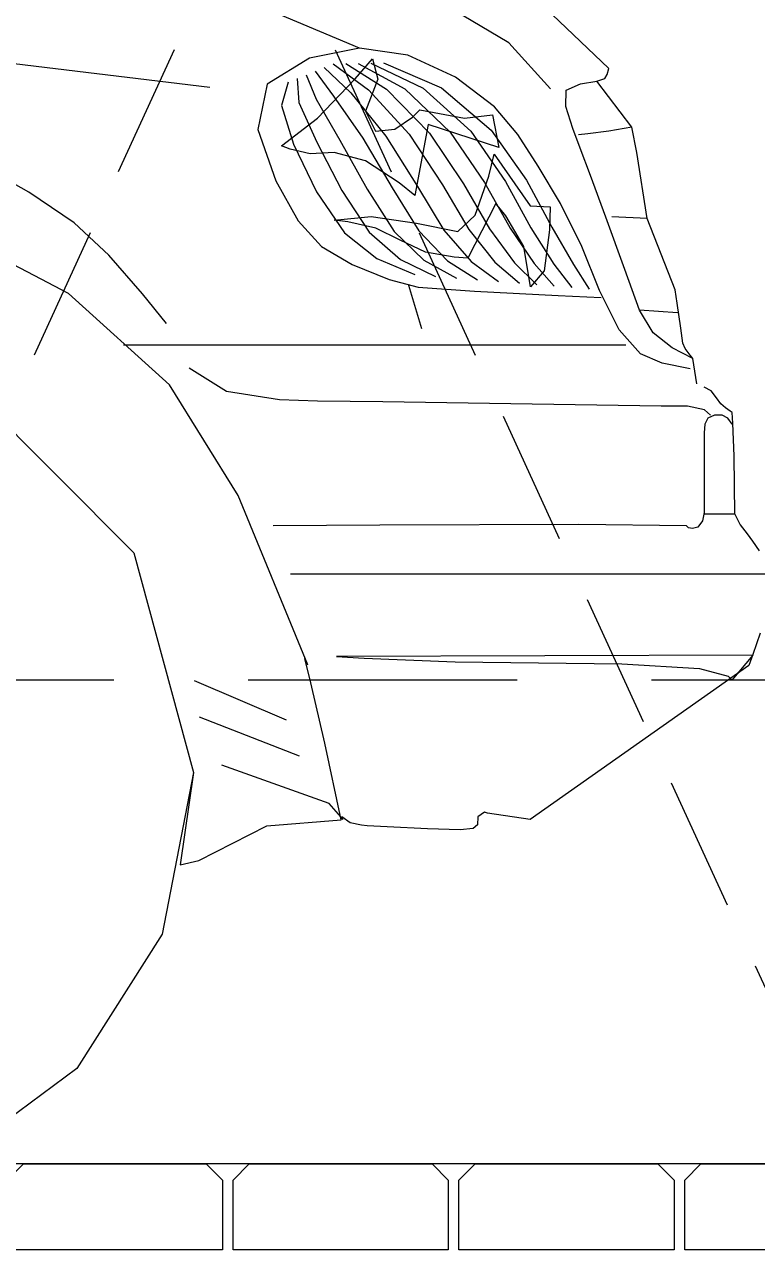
# Model space of a CAD drawing. Header units: millimetres. Extents: x -6181 to 191287, y -8583 to 23546.
# Drawn here: x 9626 to 10307, y -90 to 1060 of the extents above; entities that cross this region are included whole.
import ezdxf
from ezdxf.xclip import XClip

# ---------------------------------------------------------------- set-up
doc = ezdxf.new("R2010")
doc.units = ezdxf.units.MM
doc.header["$MEASUREMENT"] = 0
doc.header["$XCLIPFRAME"] = 0
doc.linetypes.add('1735-DT-5BR-SEC_AA$0$DASHED', pattern=[0.75, 0.5, -0.25])
doc.linetypes.add('DASHED', pattern=[0.75, 0.5, -0.25])
for name, color, linetype, lineweight in [('05--LEADER', 11, 'Continuous', 20), ('07--DIM-2', 2, 'Continuous', 25), ('1735-DT-5BR-SEC_AA$0$06--LINE-0', 8, 'Continuous', 13), ('1735-DT-5BR-SEC_AA$0$Q--BLOCPAVING', 9, 'Continuous', 18), ('1735-DT-5BR-SEC_AA$0$W--ELV-1', 250, '1735-DT-5BR-SEC_AA$0$DASHED', 9), ('1735-DT-5BR-SEC_AA$0$Z--CAR', 251, 'Continuous', 9), ('1735-DT-5BR-SEC_AA$0$Z--WIPEOUT', 255, 'Continuous', 5), ('W--ELV-1', 250, 'DASHED', 9), ('Z--CAR', 251, 'Continuous', 9), ('Z--WIPEOUT', 255, 'Continuous', 5)]:
    doc.layers.add(name, color=color, linetype=linetype, lineweight=lineweight)
doc.styles.add('ISO', font='isocp2.shx', dxfattribs={"width": 0.8})
doc.dimstyles.new('1-100_AR', dxfattribs={"dimtxt": 200, "dimasz": 100, "dimexe": 100, "dimexo": 100, "dimgap": 0, "dimtad": 0, "dimdec": 0, "dimzin": 12, "dimdsep": 46, "dimtxsty": 'ISO', "dimblk": 'ARCHTICK', "dimcen": 100, "dimdle": 100, "dimclrd": 8, "dimclre": 9, "dimclrt": 2, "dimadec": 0, "dimazin": 0, "dimtfac": 1, "dimtdec": 0, "dimtmove": 0, "dimatfit": 2, "dimldrblk": 'ARCHTICK', "dimfxl": 1, "dimtvp": 0.75, "dimtolj": 1, "dimtzin": 12, "dimlwd": 9, "dimlwe": 9, "dimarcsym": 0})

# ---------------------------------------------------------------- blocks, each defined once
blk = doc.blocks.new('A$C0A892E0C')
blk.add_wipeout([(-53.075, 0.002), (-59.387, 0.002), (-61.518, 1.586), (-62.937, 3.816), (-63.235, 4.965), (-64.672, 5.612), (-67.98, 5.555), (-69.037, 5.715), (-72.39, 8.03), (-72.793, 8.631), (-73.007, 9.673), (-72.434, 10.78), (-72.357, 12.492), (-71.738, 13.364), (-71.442, 14.504), (-70.978, 15.686), (-70.725, 17.205), (-70.345, 18.175), (-68.932, 19.524), (-65.439, 20.652), (-56.997, 22.525), (-52.586, 23.364), (-50.435, 23.638), (-47.938, 23.95), (-47.843, 24.381), (-47.816, 24.907), (-47.768, 25.09), (-47.683, 25.102), (-47.298, 24.799), (-47.193, 24.896), (-46.991, 24.956), (-46.649, 24.967), (-41.09, 28.539), (-36.335, 31.507), (-34.389, 32.482), (-29.685, 33.635), (-25.443, 34.43), (-12.849, 35.128), (-6.207, 35.16), (0.656, 34.96), (3.027, 34.842), (6.201, 33.998), (9.295, 33.214), (10.17, 32.869), (10.788, 32.303), (13.069, 29.102), (15.396, 24.277), (16.711, 21.226), (16.928, 19.589), (17.284, 12.261), (17.924, 10.985), (18.511, 10.333), (18.564, 10.1), (17.613, 7.545), (16.084, 6.401), (11.204, 5.352), (9.902, 5.23), (6.727, 3.885), (6.727, 3.885), (5.34, 1.634), (3.153, 0), (-3.153, 0), (-5.287, 1.586), (-6.706, 3.816), (-8.422, 4.492), (-10.39, 4.437), (-13.604, 4.527), (-14.762, 4.656), (-16.892, 5.319), (-43.877, 5.073), (-48.988, 5.223), (-49.504, 3.885), (-50.891, 1.634)]).dxf.layer = 'Z--WIPEOUT'
at = {"flags": 128}
for points in [[(-70.345, 18.175), (-68.932, 19.524)], [(-66.209, 18.513), (-64.131, 19.395)], [(-68.687, 18.6), (-67.615, 19.237)], [(-69.375, 17.838), (-68.687, 18.6)], [(-67.009, 18.395), (-66.209, 18.513)], [(-66.209, 18.513), (-65.378, 18.35)], [(-67.798, 18.034), (-67.009, 18.395)], [(-66.605, 18.269), (-67.567, 17.857)], [(-66.397, 18.265), (-67.264, 17.848)], [(-66.188, 18.261), (-66.961, 17.84)], [(-65.98, 18.258), (-66.658, 17.832)], [(-66.424, 18.337), (-66.511, 17.997)], [(-66.136, 18.004), (-66.424, 18.337)], [(-65.771, 18.254), (-66.356, 17.823)], [(-65.378, 18.35), (-64.678, 17.916)], [(-63.725, 17.861), (-60.481, 18.253)], [(-70.319, 18.075), (-70.345, 18.175)], [(-70.275, 18.011), (-70.319, 18.075)], [(-65.622, 18.193), (-66.067, 17.771)], [(-65.472, 18.132), (-65.778, 17.719)], [(-65.323, 18.071), (-65.489, 17.667)], [(-70.725, 17.205), (-70.143, 17.966)], [(-70.143, 17.966), (-70.275, 18.011)], [(-69.874, 17.922), (-70.143, 17.966)], [(-69.638, 17.815), (-69.874, 17.922)], [(-68.446, 17.542), (-67.798, 18.034)], [(-67.567, 17.857), (-68.395, 17.151)], [(-67.264, 17.848), (-68.054, 17.135)], [(-66.961, 17.84), (-67.712, 17.12)], [(-66.511, 17.997), (-66.306, 17.47)], [(-65.512, 17.351), (-66.136, 18.004)], [(-65.173, 18.01), (-65.2, 17.615)], [(-65.024, 17.949), (-64.912, 17.563)], [(-64.678, 17.916), (-64.521, 17.163)], [(-69.629, 17.547), (-69.638, 17.815)], [(-66.658, 17.832), (-67.371, 17.104)], [(-66.356, 17.823), (-67.03, 17.088)], [(-66.067, 17.771), (-66.647, 17.055)], [(-65.778, 17.719), (-66.264, 17.022)], [(-65.489, 17.667), (-65.881, 16.988)], [(-69.747, 17.182), (-69.629, 17.547)], [(-68.835, 17.084), (-68.446, 17.542)], [(-67.21, 17.492), (-67.948, 17.355)], [(-67.086, 17.37), (-67.21, 17.492)], [(-66.306, 17.47), (-66.472, 17.137)], [(-65.2, 17.615), (-65.498, 16.955)], [(-64.912, 17.563), (-65.114, 16.922)], [(-68.413, 17.41), (-68.522, 16.863)], [(-68.522, 16.863), (-67.347, 17.246)], [(-67.948, 17.355), (-68.413, 17.41)], [(-67.347, 17.246), (-67.128, 16.071)], [(-66.797, 17.168), (-67.086, 17.37)], [(-64.915, 16.891), (-65.512, 17.351)], [(-70.809, 16.783), (-70.725, 17.205)], [(-70.725, 17.205), (-70.345, 17.134)], [(-70.345, 17.134), (-69.993, 17.092)], [(-69.993, 17.092), (-69.839, 17.078)], [(-69.866, 16.854), (-69.747, 17.182)], [(-69.17, 16.558), (-68.835, 17.084)], [(-68.395, 17.151), (-68.98, 16.322)], [(-68.054, 17.135), (-68.631, 16.302)], [(-67.712, 17.12), (-68.283, 16.283)], [(-67.371, 17.104), (-67.935, 16.264)], [(-67.03, 17.088), (-67.586, 16.245)], [(-66.647, 17.055), (-67.169, 16.221)], [(-66.472, 17.137), (-66.797, 17.168)], [(-66.264, 17.022), (-66.751, 16.198)], [(-64.521, 17.163), (-64.823, 16.312)], [(-70.039, 16.399), (-69.866, 16.854)], [(-65.881, 16.988), (-66.333, 16.175)], [(-65.498, 16.955), (-65.915, 16.152)], [(-65.114, 16.922), (-65.497, 16.129)], [(-65.392, 16.761), (-65.056, 16.838)], [(-65.056, 16.838), (-64.915, 16.891)], [(-70.978, 15.686), (-70.809, 16.783)], [(-68.44, 16.754), (-69.04, 15.9)], [(-68.351, 16.391), (-68.44, 16.754)], [(-66.866, 16.279), (-66.306, 16.646)], [(-66.306, 16.646), (-65.789, 16.781)], [(-65.789, 16.781), (-65.392, 16.761)], [(-69.543, 15.939), (-69.17, 16.558)], [(-60.722, 16.124), (-59.992, 16.534)], [(-70.294, 15.709), (-70.039, 16.399)], [(-68.98, 16.322), (-69.396, 15.544)], [(-68.631, 16.302), (-69.052, 15.535)], [(-68.283, 16.283), (-68.708, 15.526)], [(-67.935, 16.264), (-68.364, 15.516)], [(-68.128, 15.742), (-68.351, 16.391)], [(-67.586, 16.245), (-68.02, 15.507)], [(-67.169, 16.221), (-67.608, 15.495)], [(-66.751, 16.198), (-67.195, 15.484)], [(-67.128, 16.071), (-66.866, 16.279)], [(-64.823, 16.312), (-65.19, 15.65)], [(-66.333, 16.175), (-66.782, 15.473)], [(-65.915, 16.152), (-66.37, 15.461)], [(-65.497, 16.129), (-65.957, 15.45)], [(-61.477, 15.614), (-60.722, 16.124)], [(-69.898, 15.223), (-69.543, 15.939)], [(-69.04, 15.9), (-69.369, 15.88)], [(-69.369, 15.88), (-69.358, 15.498)], [(-68.636, 15.732), (-68.467, 15.934)], [(-68.467, 15.934), (-68.003, 15.032)], [(-71.442, 14.504), (-70.978, 15.686)], [(-70.978, 15.686), (-70.394, 15.716)], [(-70.607, 14.844), (-70.294, 15.709)], [(-68.933, 15.223), (-68.636, 15.732)], [(-67.839, 15.47), (-68.128, 15.742)], [(-67.156, 15.611), (-67.839, 15.47)], [(-66.4, 15.721), (-67.156, 15.611)], [(-66.477, 15.525), (-66.012, 15.63)], [(-65.789, 15.661), (-66.4, 15.721)], [(-66.012, 15.63), (-65.789, 15.661)], [(-65.19, 15.65), (-65.576, 15.221)], [(-62.051, 15.079), (-61.477, 15.614)], [(-61.382, 14.445), (-59.203, 15.582)], [(-69.396, 15.544), (-69.758, 14.922)], [(-69.052, 15.535), (-69.431, 14.932)], [(-69.358, 15.498), (-69.274, 14.821)], [(-68.708, 15.526), (-69.105, 14.942)], [(-68.364, 15.516), (-68.779, 14.952)], [(-68.02, 15.507), (-68.452, 14.962)], [(-67.608, 15.495), (-68.061, 14.974)], [(-67.195, 15.484), (-67.669, 14.986)], [(-66.782, 15.473), (-67.277, 14.998)], [(-66.37, 15.461), (-66.886, 15.01)], [(-66.881, 15.326), (-66.477, 15.525)], [(-65.957, 15.45), (-66.494, 15.022)], [(-70.187, 14.491), (-69.898, 15.223)], [(-69.045, 14.553), (-68.933, 15.223)], [(-67.301, 15.129), (-66.881, 15.326)], [(-65.576, 15.221), (-66.086, 14.924)], [(-68.061, 14.974), (-68.513, 14.641)], [(-67.669, 14.986), (-68.165, 14.67)], [(-68.003, 15.032), (-67.777, 15.048)], [(-67.277, 14.998), (-67.818, 14.698)], [(-67.777, 15.048), (-67.301, 15.129)], [(-66.886, 15.01), (-67.471, 14.727)], [(-66.494, 15.022), (-67.124, 14.756)], [(-62.608, 14.437), (-62.051, 15.079)], [(-70.852, 14.166), (-70.607, 14.844)], [(-69.758, 14.922), (-70.017, 14.517)], [(-69.431, 14.932), (-69.728, 14.541)], [(-69.105, 14.942), (-69.438, 14.565)], [(-69.274, 14.821), (-69.045, 14.553)], [(-68.779, 14.952), (-69.149, 14.589)], [(-68.452, 14.962), (-68.86, 14.613)], [(-66.086, 14.924), (-66.699, 14.674)], [(-67.244, 13.856), (-67.028, 14.576)], [(-66.699, 14.674), (-67.18, 14.546)], [(-71.475, 14.284), (-71.442, 14.504)], [(-70.514, 13.839), (-70.187, 14.491)], [(-69.506, 14.412), (-70.219, 14.377)], [(-68.118, 14.484), (-69.506, 14.412)], [(-67.18, 14.546), (-68.118, 14.484)], [(-63.057, 12.929), (-61.382, 14.445)], [(-63.007, 13.947), (-62.608, 14.437)], [(-71.536, 13.866), (-71.475, 14.284)], [(-71.485, 14.124), (-70.852, 14.166)], [(-71.081, 13.79), (-70.852, 14.166)], [(-71.569, 13.618), (-71.536, 13.866)], [(-71.395, 13.544), (-71.081, 13.79)], [(-70.867, 13.443), (-70.514, 13.839)], [(-71.738, 13.364), (-71.395, 13.544)], [(-71.694, 13.421), (-71.613, 13.533)], [(-71.613, 13.533), (-71.569, 13.618)], [(-70.626, 13.586), (-62.291, 13.586)], [(-71.802, 12.942), (-71.738, 13.364)], [(-71.738, 13.364), (-71.694, 13.421)], [(-71.23, 13.29), (-70.867, 13.443)], [(-71.696, 13.196), (-71.23, 13.29)], [(-64, 12.82), (-63.382, 13.206)], [(-64.194, 11.09), (-63.057, 12.929)], [(-72.202, 12.615), (-72.131, 12.713)], [(-72.131, 12.713), (-72.042, 12.829)], [(-72.042, 12.829), (-71.928, 12.89)], [(-64.881, 12.678), (-64, 12.82)], [(-59.876, 12.732), (-62.467, 10.142)], [(-72.357, 12.492), (-72.279, 12.549)], [(-72.279, 12.549), (-72.202, 12.615)], [(-72.033, 12.425), (-71.932, 12.511)], [(-71.932, 12.511), (-71.649, 12.572)], [(-71.649, 12.572), (-71.21, 12.573)], [(-71.21, 12.573), (-68.72, 12.614)], [(-68.72, 12.614), (-66.596, 12.645)], [(-66.596, 12.645), (-65.513, 12.657)], [(-65.513, 12.657), (-64.881, 12.678)], [(-72.403, 12.293), (-72.392, 12.468)], [(-72.392, 12.468), (-72.357, 12.492)], [(-72.392, 12.278), (-72.32, 12.377)], [(-72.32, 12.377), (-72.225, 12.425)], [(-72.225, 12.425), (-72.096, 12.425)], [(-72.096, 12.425), (-71.987, 12.377)], [(-71.987, 12.377), (-71.939, 12.277)], [(-72.423, 11.742), (-72.403, 12.293)], [(-71.939, 12.277), (-71.928, 12.13)], [(-71.928, 12.13), (-71.928, 10.885)], [(-72.434, 10.78), (-72.423, 11.742)], [(-65.349, 8.284), (-64.194, 11.09)], [(-71.928, 10.885), (-71.924, 10.812)], [(-72.434, 10.78), (-72.525, 10.604)], [(-72.434, 10.78), (-71.92, 10.78)], [(-71.924, 10.812), (-71.896, 10.669)], [(-71.896, 10.669), (-71.822, 10.569)], [(-72.639, 10.456), (-72.73, 10.336)], [(-72.525, 10.604), (-72.639, 10.456)], [(-71.822, 10.569), (-71.731, 10.546)], [(-71.731, 10.546), (-71.667, 10.556)], [(-71.667, 10.556), (-71.632, 10.59)], [(-71.632, 10.59), (-69.845, 10.608)], [(-69.845, 10.608), (-66.548, 10.599)], [(-66.548, 10.599), (-64.775, 10.59)], [(-72.73, 10.336), (-72.839, 10.175)], [(-62.467, 10.142), (-63.452, 6.497)], [(-73.025, 9.788), (-65.066, 9.788)], [(-72.854, 8.809), (-72.732, 8.452)], [(-72.741, 8.444), (-65.827, 8.423)], [(-72.39, 8.03), (-72.741, 8.444)], [(-72.732, 8.452), (-72.666, 8.269)], [(-65.827, 8.423), (-66.286, 8.391)], [(-72.666, 8.269), (-69.037, 5.715)], [(-71.847, 8.22), (-72.322, 8.095)], [(-70.558, 8.299), (-71.847, 8.22)], [(-67.795, 8.331), (-70.558, 8.299)], [(-66.286, 8.391), (-67.795, 8.331)], [(-65.402, 7.983), (-65.302, 8.386)], [(-65.346, 8.287), (-65.349, 8.284)], [(-65.319, 8.348), (-65.346, 8.287)], [(-65.302, 8.386), (-65.319, 8.348)], [(-72.322, 8.095), (-72.39, 8.03)], [(-65, 7.364), (-63.472, 8.016)], [(-65.635, 6.984), (-65.402, 7.983)], [(-65.213, 6.767), (-63.554, 7.415)], [(-65.903, 5.708), (-65.635, 6.984)], [(-65.703, 5.979), (-63.924, 6.619)], [(-63.452, 6.497), (-63.235, 4.965)], [(-63.452, 6.497), (-62.937, 3.816)], [(-65.935, 5.715), (-65.703, 5.979)], [(-69.037, 5.715), (-68.334, 5.82)], [(-68.334, 5.82), (-68.283, 5.836)], [(-68.283, 5.836), (-68.172, 5.758)], [(-68.172, 5.758), (-68.166, 5.628)], [(-66.051, 5.663), (-65.914, 5.758)], [(-68.166, 5.628), (-68.094, 5.564)], [(-68.094, 5.564), (-67.876, 5.547)], [(-67.876, 5.547), (-67.336, 5.563)], [(-67.336, 5.563), (-66.665, 5.593)], [(-66.665, 5.593), (-66.336, 5.61)], [(-66.336, 5.61), (-66.241, 5.62)], [(-66.241, 5.62), (-66.051, 5.663)], [(-64.672, 5.612), (-65.903, 5.708)], [(-63.544, 5.034), (-64.672, 5.612)], [(-63.235, 4.965), (-63.544, 5.034)], [(-62.937, 3.816), (-61.518, 1.586)], [(-61.518, 1.586), (-59.387, 0.002)]]:
    blk.add_lwpolyline(points, dxfattribs=at)
blk = doc.blocks.new('*U194')
at = {"layer": '1735-DT-5BR-SEC_AA$0$Q--BLOCPAVING', "color": 8, "elevation": 0}
blk.add_lwpolyline([(6080.7, 150), (150, 150)], dxfattribs=at)
at = {"layer": '1735-DT-5BR-SEC_AA$0$Q--BLOCPAVING', "elevation": 0}
for points in [[(5200.7, 70), (5200.7, 135), (5215.7, 150), (5385.7, 150), (5400.7, 135), (5400.7, 70)], [(5410.7, 70), (5410.7, 135), (5425.7, 150), (5595.7, 150), (5610.7, 135), (5610.7, 70)], [(5620.7, 70), (5620.7, 135), (5635.7, 150), (5805.7, 150), (5820.7, 135), (5820.7, 70)], [(5830.7, 70), (5830.7, 135), (5845.7, 150), (6015.7, 150), (6030.7, 135), (6030.7, 70)]]:
    blk.add_lwpolyline(points, close=True, dxfattribs=at)
blk = doc.blocks.new('1735-DT-5BR-SEC_AA$0$A$C0A892E0C')
blk.add_wipeout([(-53.075, 0.002), (-59.387, 0.002), (-61.518, 1.586), (-62.937, 3.816), (-63.235, 4.965), (-64.672, 5.612), (-67.98, 5.555), (-69.037, 5.715), (-72.39, 8.03), (-72.793, 8.631), (-73.007, 9.673), (-72.434, 10.78), (-72.357, 12.492), (-71.738, 13.364), (-71.442, 14.504), (-70.978, 15.686), (-70.725, 17.205), (-70.345, 18.175), (-68.932, 19.524), (-65.439, 20.652), (-56.997, 22.525), (-52.586, 23.364), (-50.435, 23.638), (-47.938, 23.95), (-47.843, 24.381), (-47.816, 24.907), (-47.768, 25.09), (-47.683, 25.102), (-47.298, 24.799), (-47.193, 24.896), (-46.991, 24.956), (-46.649, 24.967), (-41.09, 28.539), (-36.335, 31.507), (-34.389, 32.482), (-29.685, 33.635), (-25.443, 34.43), (-12.849, 35.128), (-6.207, 35.16), (0.656, 34.96), (3.027, 34.842), (6.201, 33.998), (9.295, 33.214), (10.17, 32.869), (10.788, 32.303), (13.069, 29.102), (15.396, 24.277), (16.711, 21.226), (16.928, 19.589), (17.284, 12.261), (17.924, 10.985), (18.511, 10.333), (18.564, 10.1), (17.613, 7.545), (16.084, 6.401), (11.204, 5.352), (9.902, 5.23), (6.727, 3.885), (6.727, 3.885), (5.34, 1.634), (3.153, 0), (-3.153, 0), (-5.287, 1.586), (-6.706, 3.816), (-8.422, 4.492), (-10.39, 4.437), (-13.604, 4.527), (-14.762, 4.656), (-16.892, 5.319), (-43.877, 5.073), (-48.988, 5.223), (-49.504, 3.885), (-50.891, 1.634)]).dxf.layer = '1735-DT-5BR-SEC_AA$0$Z--WIPEOUT'
at = {"flags": 128}
for points in [[(-70.345, 18.175), (-68.932, 19.524)], [(-66.209, 18.513), (-64.131, 19.395)], [(-68.687, 18.6), (-67.615, 19.237)], [(-69.375, 17.838), (-68.687, 18.6)], [(-67.009, 18.395), (-66.209, 18.513)], [(-66.209, 18.513), (-65.378, 18.35)], [(-67.798, 18.034), (-67.009, 18.395)], [(-66.605, 18.269), (-67.567, 17.857)], [(-66.397, 18.265), (-67.264, 17.848)], [(-66.188, 18.261), (-66.961, 17.84)], [(-65.98, 18.258), (-66.658, 17.832)], [(-66.424, 18.337), (-66.511, 17.997)], [(-66.136, 18.004), (-66.424, 18.337)], [(-65.771, 18.254), (-66.356, 17.823)], [(-65.378, 18.35), (-64.678, 17.916)], [(-63.725, 17.861), (-60.481, 18.253)], [(-70.319, 18.075), (-70.345, 18.175)], [(-70.275, 18.011), (-70.319, 18.075)], [(-65.622, 18.193), (-66.067, 17.771)], [(-65.472, 18.132), (-65.778, 17.719)], [(-65.323, 18.071), (-65.489, 17.667)], [(-70.725, 17.205), (-70.143, 17.966)], [(-70.143, 17.966), (-70.275, 18.011)], [(-69.874, 17.922), (-70.143, 17.966)], [(-69.638, 17.815), (-69.874, 17.922)], [(-68.446, 17.542), (-67.798, 18.034)], [(-67.567, 17.857), (-68.395, 17.151)], [(-67.264, 17.848), (-68.054, 17.135)], [(-66.961, 17.84), (-67.712, 17.12)], [(-66.511, 17.997), (-66.306, 17.47)], [(-65.512, 17.351), (-66.136, 18.004)], [(-65.173, 18.01), (-65.2, 17.615)], [(-65.024, 17.949), (-64.912, 17.563)], [(-64.678, 17.916), (-64.521, 17.163)], [(-69.629, 17.547), (-69.638, 17.815)], [(-66.658, 17.832), (-67.371, 17.104)], [(-66.356, 17.823), (-67.03, 17.088)], [(-66.067, 17.771), (-66.647, 17.055)], [(-65.778, 17.719), (-66.264, 17.022)], [(-65.489, 17.667), (-65.881, 16.988)], [(-69.747, 17.182), (-69.629, 17.547)], [(-68.835, 17.084), (-68.446, 17.542)], [(-67.21, 17.492), (-67.948, 17.355)], [(-67.086, 17.37), (-67.21, 17.492)], [(-66.306, 17.47), (-66.472, 17.137)], [(-65.2, 17.615), (-65.498, 16.955)], [(-64.912, 17.563), (-65.114, 16.922)], [(-68.413, 17.41), (-68.522, 16.863)], [(-68.522, 16.863), (-67.347, 17.246)], [(-67.948, 17.355), (-68.413, 17.41)], [(-67.347, 17.246), (-67.128, 16.071)], [(-66.797, 17.168), (-67.086, 17.37)], [(-64.915, 16.891), (-65.512, 17.351)], [(-70.809, 16.783), (-70.725, 17.205)], [(-70.725, 17.205), (-70.345, 17.134)], [(-70.345, 17.134), (-69.993, 17.092)], [(-69.993, 17.092), (-69.839, 17.078)], [(-69.866, 16.854), (-69.747, 17.182)], [(-69.17, 16.558), (-68.835, 17.084)], [(-68.395, 17.151), (-68.98, 16.322)], [(-68.054, 17.135), (-68.631, 16.302)], [(-67.712, 17.12), (-68.283, 16.283)], [(-67.371, 17.104), (-67.935, 16.264)], [(-67.03, 17.088), (-67.586, 16.245)], [(-66.647, 17.055), (-67.169, 16.221)], [(-66.472, 17.137), (-66.797, 17.168)], [(-66.264, 17.022), (-66.751, 16.198)], [(-64.521, 17.163), (-64.823, 16.312)], [(-70.039, 16.399), (-69.866, 16.854)], [(-65.881, 16.988), (-66.333, 16.175)], [(-65.498, 16.955), (-65.915, 16.152)], [(-65.114, 16.922), (-65.497, 16.129)], [(-65.392, 16.761), (-65.056, 16.838)], [(-65.056, 16.838), (-64.915, 16.891)], [(-70.978, 15.686), (-70.809, 16.783)], [(-68.44, 16.754), (-69.04, 15.9)], [(-68.351, 16.391), (-68.44, 16.754)], [(-66.866, 16.279), (-66.306, 16.646)], [(-66.306, 16.646), (-65.789, 16.781)], [(-65.789, 16.781), (-65.392, 16.761)], [(-69.543, 15.939), (-69.17, 16.558)], [(-60.722, 16.124), (-59.992, 16.534)], [(-70.294, 15.709), (-70.039, 16.399)], [(-68.98, 16.322), (-69.396, 15.544)], [(-68.631, 16.302), (-69.052, 15.535)], [(-68.283, 16.283), (-68.708, 15.526)], [(-67.935, 16.264), (-68.364, 15.516)], [(-68.128, 15.742), (-68.351, 16.391)], [(-67.586, 16.245), (-68.02, 15.507)], [(-67.169, 16.221), (-67.608, 15.495)], [(-66.751, 16.198), (-67.195, 15.484)], [(-67.128, 16.071), (-66.866, 16.279)], [(-64.823, 16.312), (-65.19, 15.65)], [(-66.333, 16.175), (-66.782, 15.473)], [(-65.915, 16.152), (-66.37, 15.461)], [(-65.497, 16.129), (-65.957, 15.45)], [(-61.477, 15.614), (-60.722, 16.124)], [(-69.898, 15.223), (-69.543, 15.939)], [(-69.04, 15.9), (-69.369, 15.88)], [(-69.369, 15.88), (-69.358, 15.498)], [(-68.636, 15.732), (-68.467, 15.934)], [(-68.467, 15.934), (-68.003, 15.032)], [(-71.442, 14.504), (-70.978, 15.686)], [(-70.978, 15.686), (-70.394, 15.716)], [(-70.607, 14.844), (-70.294, 15.709)], [(-68.933, 15.223), (-68.636, 15.732)], [(-67.839, 15.47), (-68.128, 15.742)], [(-67.156, 15.611), (-67.839, 15.47)], [(-66.4, 15.721), (-67.156, 15.611)], [(-66.477, 15.525), (-66.012, 15.63)], [(-65.789, 15.661), (-66.4, 15.721)], [(-66.012, 15.63), (-65.789, 15.661)], [(-65.19, 15.65), (-65.576, 15.221)], [(-62.051, 15.079), (-61.477, 15.614)], [(-61.382, 14.445), (-59.203, 15.582)], [(-69.396, 15.544), (-69.758, 14.922)], [(-69.052, 15.535), (-69.431, 14.932)], [(-69.358, 15.498), (-69.274, 14.821)], [(-68.708, 15.526), (-69.105, 14.942)], [(-68.364, 15.516), (-68.779, 14.952)], [(-68.02, 15.507), (-68.452, 14.962)], [(-67.608, 15.495), (-68.061, 14.974)], [(-67.195, 15.484), (-67.669, 14.986)], [(-66.782, 15.473), (-67.277, 14.998)], [(-66.37, 15.461), (-66.886, 15.01)], [(-66.881, 15.326), (-66.477, 15.525)], [(-65.957, 15.45), (-66.494, 15.022)], [(-70.187, 14.491), (-69.898, 15.223)], [(-69.045, 14.553), (-68.933, 15.223)], [(-67.301, 15.129), (-66.881, 15.326)], [(-65.576, 15.221), (-66.086, 14.924)], [(-68.061, 14.974), (-68.513, 14.641)], [(-67.669, 14.986), (-68.165, 14.67)], [(-68.003, 15.032), (-67.777, 15.048)], [(-67.277, 14.998), (-67.818, 14.698)], [(-67.777, 15.048), (-67.301, 15.129)], [(-66.886, 15.01), (-67.471, 14.727)], [(-66.494, 15.022), (-67.124, 14.756)], [(-62.608, 14.437), (-62.051, 15.079)], [(-70.852, 14.166), (-70.607, 14.844)], [(-69.758, 14.922), (-70.017, 14.517)], [(-69.431, 14.932), (-69.728, 14.541)], [(-69.105, 14.942), (-69.438, 14.565)], [(-69.274, 14.821), (-69.045, 14.553)], [(-68.779, 14.952), (-69.149, 14.589)], [(-68.452, 14.962), (-68.86, 14.613)], [(-66.086, 14.924), (-66.699, 14.674)], [(-67.244, 13.856), (-67.028, 14.576)], [(-66.699, 14.674), (-67.18, 14.546)], [(-71.475, 14.284), (-71.442, 14.504)], [(-70.514, 13.839), (-70.187, 14.491)], [(-69.506, 14.412), (-70.219, 14.377)], [(-68.118, 14.484), (-69.506, 14.412)], [(-67.18, 14.546), (-68.118, 14.484)], [(-63.057, 12.929), (-61.382, 14.445)], [(-63.007, 13.947), (-62.608, 14.437)], [(-71.536, 13.866), (-71.475, 14.284)], [(-71.485, 14.124), (-70.852, 14.166)], [(-71.081, 13.79), (-70.852, 14.166)], [(-71.569, 13.618), (-71.536, 13.866)], [(-71.395, 13.544), (-71.081, 13.79)], [(-70.867, 13.443), (-70.514, 13.839)], [(-71.738, 13.364), (-71.395, 13.544)], [(-71.694, 13.421), (-71.613, 13.533)], [(-71.613, 13.533), (-71.569, 13.618)], [(-70.626, 13.586), (-62.291, 13.586)], [(-71.802, 12.942), (-71.738, 13.364)], [(-71.738, 13.364), (-71.694, 13.421)], [(-71.23, 13.29), (-70.867, 13.443)], [(-71.696, 13.196), (-71.23, 13.29)], [(-64, 12.82), (-63.382, 13.206)], [(-64.194, 11.09), (-63.057, 12.929)], [(-72.202, 12.615), (-72.131, 12.713)], [(-72.131, 12.713), (-72.042, 12.829)], [(-72.042, 12.829), (-71.928, 12.89)], [(-64.881, 12.678), (-64, 12.82)], [(-59.876, 12.732), (-62.467, 10.142)], [(-72.357, 12.492), (-72.279, 12.549)], [(-72.279, 12.549), (-72.202, 12.615)], [(-72.033, 12.425), (-71.932, 12.511)], [(-71.932, 12.511), (-71.649, 12.572)], [(-71.649, 12.572), (-71.21, 12.573)], [(-71.21, 12.573), (-68.72, 12.614)], [(-68.72, 12.614), (-66.596, 12.645)], [(-66.596, 12.645), (-65.513, 12.657)], [(-65.513, 12.657), (-64.881, 12.678)], [(-72.403, 12.293), (-72.392, 12.468)], [(-72.392, 12.468), (-72.357, 12.492)], [(-72.392, 12.278), (-72.32, 12.377)], [(-72.32, 12.377), (-72.225, 12.425)], [(-72.225, 12.425), (-72.096, 12.425)], [(-72.096, 12.425), (-71.987, 12.377)], [(-71.987, 12.377), (-71.939, 12.277)], [(-72.423, 11.742), (-72.403, 12.293)], [(-71.939, 12.277), (-71.928, 12.13)], [(-71.928, 12.13), (-71.928, 10.885)], [(-72.434, 10.78), (-72.423, 11.742)], [(-65.349, 8.284), (-64.194, 11.09)], [(-71.928, 10.885), (-71.924, 10.812)], [(-72.434, 10.78), (-72.525, 10.604)], [(-72.434, 10.78), (-71.92, 10.78)], [(-71.924, 10.812), (-71.896, 10.669)], [(-71.896, 10.669), (-71.822, 10.569)], [(-72.639, 10.456), (-72.73, 10.336)], [(-72.525, 10.604), (-72.639, 10.456)], [(-71.822, 10.569), (-71.731, 10.546)], [(-71.731, 10.546), (-71.667, 10.556)], [(-71.667, 10.556), (-71.632, 10.59)], [(-71.632, 10.59), (-69.845, 10.608)], [(-69.845, 10.608), (-66.548, 10.599)], [(-66.548, 10.599), (-64.775, 10.59)], [(-72.73, 10.336), (-72.839, 10.175)], [(-62.467, 10.142), (-63.452, 6.497)], [(-73.025, 9.788), (-65.066, 9.788)], [(-72.854, 8.809), (-72.732, 8.452)], [(-72.741, 8.444), (-65.827, 8.423)], [(-72.39, 8.03), (-72.741, 8.444)], [(-72.732, 8.452), (-72.666, 8.269)], [(-65.827, 8.423), (-66.286, 8.391)], [(-72.666, 8.269), (-69.037, 5.715)], [(-71.847, 8.22), (-72.322, 8.095)], [(-70.558, 8.299), (-71.847, 8.22)], [(-67.795, 8.331), (-70.558, 8.299)], [(-66.286, 8.391), (-67.795, 8.331)], [(-65.402, 7.983), (-65.302, 8.386)], [(-65.346, 8.287), (-65.349, 8.284)], [(-65.319, 8.348), (-65.346, 8.287)], [(-65.302, 8.386), (-65.319, 8.348)], [(-72.322, 8.095), (-72.39, 8.03)], [(-65, 7.364), (-63.472, 8.016)], [(-65.635, 6.984), (-65.402, 7.983)], [(-65.213, 6.767), (-63.554, 7.415)], [(-65.903, 5.708), (-65.635, 6.984)], [(-65.703, 5.979), (-63.924, 6.619)], [(-63.452, 6.497), (-63.235, 4.965)], [(-63.452, 6.497), (-62.937, 3.816)], [(-65.935, 5.715), (-65.703, 5.979)], [(-69.037, 5.715), (-68.334, 5.82)], [(-68.334, 5.82), (-68.283, 5.836)], [(-68.283, 5.836), (-68.172, 5.758)], [(-68.172, 5.758), (-68.166, 5.628)], [(-66.051, 5.663), (-65.914, 5.758)], [(-68.166, 5.628), (-68.094, 5.564)], [(-68.094, 5.564), (-67.876, 5.547)], [(-67.876, 5.547), (-67.336, 5.563)], [(-67.336, 5.563), (-66.665, 5.593)], [(-66.665, 5.593), (-66.336, 5.61)], [(-66.336, 5.61), (-66.241, 5.62)], [(-66.241, 5.62), (-66.051, 5.663)], [(-64.672, 5.612), (-65.903, 5.708)], [(-63.544, 5.034), (-64.672, 5.612)], [(-63.235, 4.965), (-63.544, 5.034)], [(-62.937, 3.816), (-61.518, 1.586)], [(-61.518, 1.586), (-59.387, 0.002)]]:
    blk.add_lwpolyline(points, dxfattribs=at)
blk = doc.blocks.new('1735-DT-5BR-SEC_AA')
at = {"layer": '1735-DT-5BR-SEC_AA$0$W--ELV-1', "ltscale": 500}
blk.add_lwpolyline([(39805.5, 0), (1469.5, 0)], dxfattribs=at)
at = {"layer": '1735-DT-5BR-SEC_AA$0$Z--CAR', "xscale": -56.06262140077474, "yscale": 56.06262140077474, "zscale": 56.06262140077474}
blk.add_blockref('1735-DT-5BR-SEC_AA$0$A$C0A892E0C', (6225.9, -0.1), dxfattribs=at)
at = {"ltscale": 25}
blk.add_wipeout([(10990.2, 300), (10740.2, 300), (10740.2, 150), (10440.2, 150), (10440.2, 0), (10390.2, 0), (10390.2, 2400), (9290.2, 2400), (9290.2, 0), (4890.2, 0), (4890.2, 2400), (4590.2, 2400), (4590.2, 3400), (4640.2, 3400), (10940.2, 3400), (10990.2, 3400)], dxfattribs=at).dxf.layer = '1735-DT-5BR-SEC_AA$0$06--LINE-0'
at = {"layer": '1735-DT-5BR-SEC_AA$0$06--LINE-0', "ltscale": 25}
blk.add_lwpolyline([(9290.2, 2400), (10390.2, 2400), (10390.2, 0), (9290.2, 0)], close=True, dxfattribs=at)
at = {"layer": '1735-DT-5BR-SEC_AA$0$W--ELV-1', "ltscale": 250}
for p, q in [((9290.2, 2400), (10390.2, 0, 0)), ((10390.2, 2400), (9290.2, 0))]:
    blk.add_line(p, q, dxfattribs=at)
at = {"layer": '1735-DT-5BR-SEC_AA$0$W--ELV-1', "ltscale": 500}
blk.add_lwpolyline([(36709.2, 450), (3259.7, 450)], dxfattribs=at)
ref = blk.add_blockref('*U194', (4409.5, -150, 0))
XClip(ref).set_block_clipping_path([(480.7247445988, -149.5503502587), (6080.7240710516, 390.6525086895)])
blk = doc.blocks.new('_ArchTick')
at = {"color": 0, "const_width": 0.15}
blk.add_lwpolyline([(-0.5, -0.5), (0.5, 0.5)], dxfattribs=at)
blk = doc.blocks.new('*D114')
at = {"layer": '07--DIM-2', "color": 9, "lineweight": 9, "transparency": 16777216}
for p, q in [((12590.2, 350), (12590.2, -2088.7)), ((4590.2, -1143.7), (4590.2, -2088.7))]:
    blk.add_line(p, q, dxfattribs=at)
at = {"layer": '07--DIM-2', "color": 8, "lineweight": 9, "transparency": 16777216}
blk.add_line((4490.2, -1988.7), (12690.2, -1988.7), dxfattribs=at)
at = {"layer": 'Defpoints', "color": 0, "transparency": 16777216}
for p in [(12590.2, 450), (4590.2, -1043.7), (12590.2, -1988.7)]:
    blk.add_point(p, dxfattribs=at)
at = {"layer": '07--DIM-2', "color": 8, "lineweight": 9, "transparency": 16777216, "xscale": 100, "yscale": 100, "zscale": 100, "rotation": 180}
blk.add_blockref('_ArchTick', (4590.2, -1988.7), dxfattribs=at)
at = {"layer": '07--DIM-2', "color": 8, "lineweight": 9, "transparency": 16777216, "xscale": 100, "yscale": 100, "zscale": 100}
blk.add_blockref('_ArchTick', (12590.2, -1988.7), dxfattribs=at)
at = {"layer": '07--DIM-2', "color": 2, "transparency": 16777216, "insert": (8590.2, -1838.7), "char_height": 200, "attachment_point": 5, "style": 'ISO'}
blk.add_mtext('\\A1;8000', dxfattribs=at)

msp = doc.modelspace()

# ---------------------------------------------------------------- linework, layer by layer
at = {"layer": 'W--ELV-1', "ltscale": 500}
msp.add_lwpolyline([(39805.5, 0), (1469.5, 0)], dxfattribs=at)

# ---------------------------------------------------------------- next in the draw order: block references
at = {"layer": 'Z--CAR', "xscale": -56.06262140077474, "yscale": 56.06262140077474, "zscale": 56.06262140077474}
msp.add_blockref('A$C0A892E0C', (6225.9, -0.1), dxfattribs=at)

# ---------------------------------------------------------------- next in the draw order: linework, layer by layer
at = {"layer": 'W--ELV-1', "ltscale": 500}
msp.add_lwpolyline([(36709.2, 450), (3259.7, 450)], dxfattribs=at)

# ---------------------------------------------------------------- next in the draw order: block references
msp.add_blockref('1735-DT-5BR-SEC_AA', (0, 0))

# ---------------------------------------------------------------- next in the draw order: dimensions: what is measured, and where the dimension line sits
at = {"layer": '07--DIM-2'}
dim = msp.add_linear_dim(base=(12590.2, -1988.7), p1=(4590.2, -1043.7), p2=(12590.2, 450), dimstyle='1-100_AR', dxfattribs=at)
dim.commit()
dim.dimension.update_dxf_attribs({"geometry": '*D114', "text_midpoint": (8590.2, -1838.7)})

# ---------------------------------------------------------------- next in the draw order: leaders
at = {"layer": '05--LEADER'}
msp.add_leader([(10860.2, 281.7), (10381.6, -1247.3), (10098.2, -1247.3)], dimstyle='1-100_AR', override={"dimasz": 150}, dxfattribs=at)

doc.saveas('drawing.dxf')
